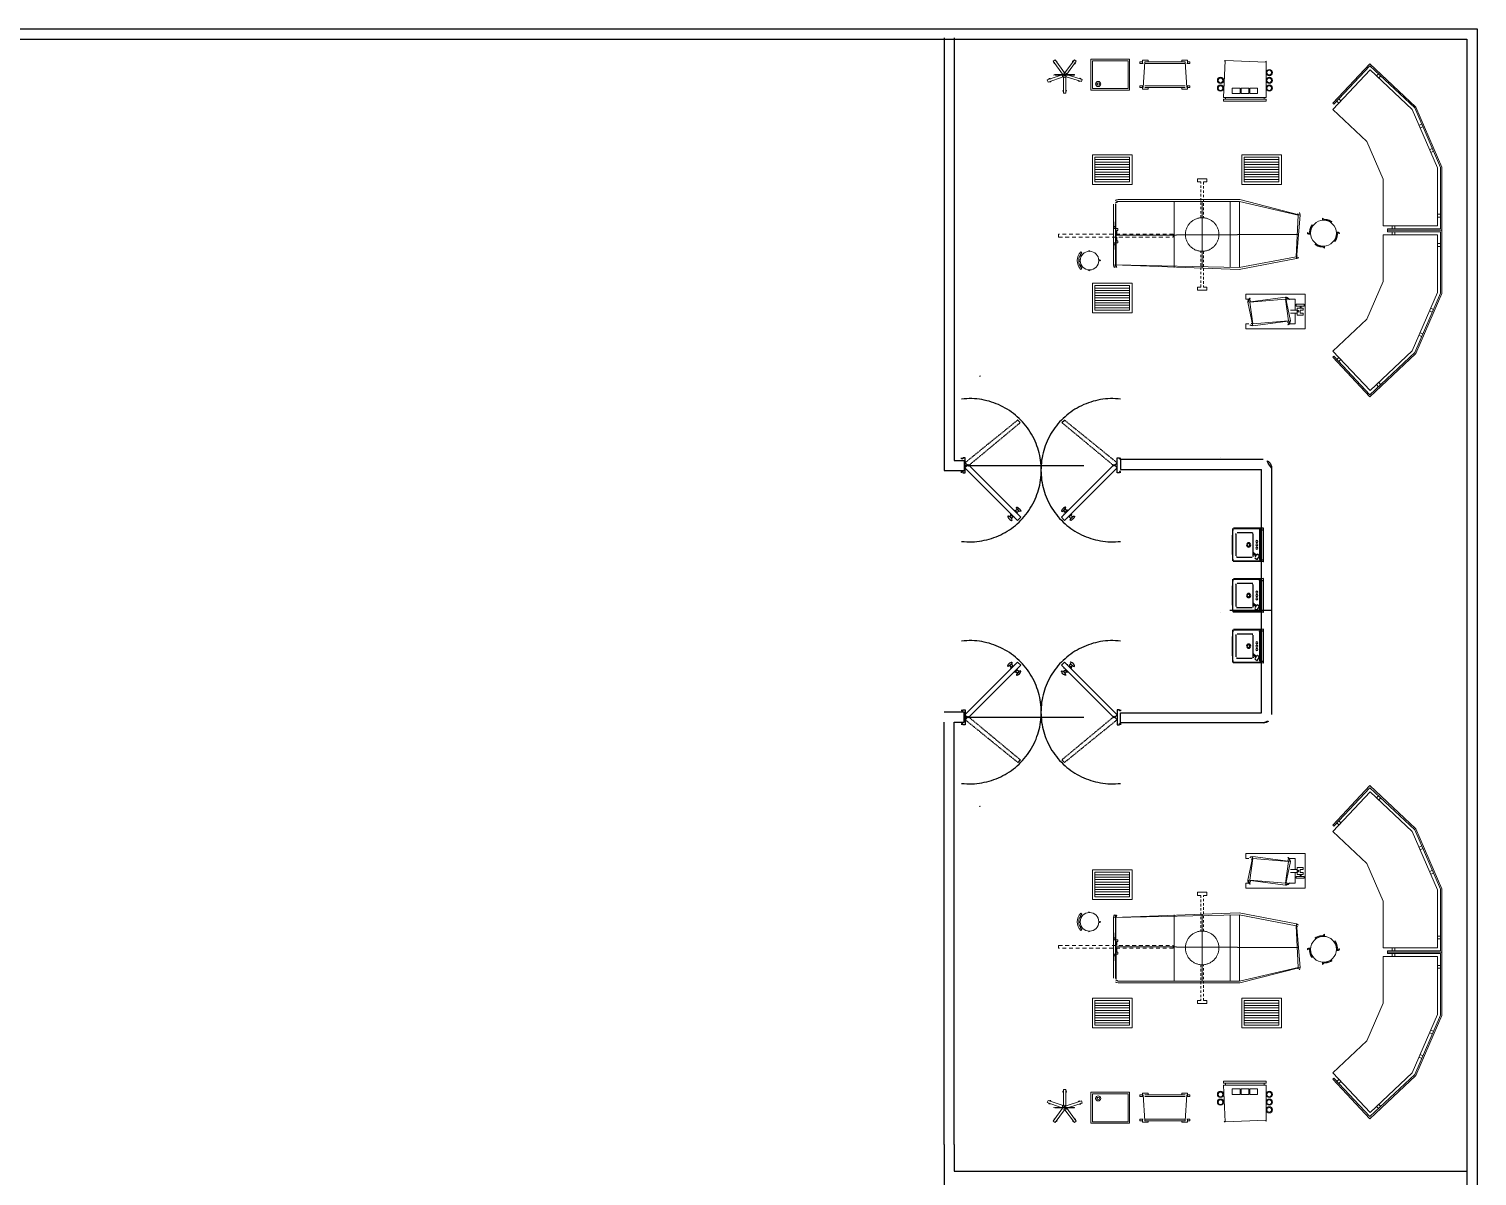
# Model space of a CAD drawing. Header units: inches. Extents: x -20102930481 to -19884906075, y 8171002997 to 8304837243.
# Drawn here: x -19884906939 to -19884906075, y 8171003685 to 8171004369 of the extents above; entities that cross this region are included whole.
import ezdxf

# ---------------------------------------------------------------- set-up
doc = ezdxf.new("R2010")
doc.units = ezdxf.units.IN
doc.header["$MEASUREMENT"] = 0
doc.linetypes.add('HIDDEN', pattern=[0.375, 0.25, -0.125])
doc.linetypes.add('HIDDEN5', pattern=[0.07, 0.04, -0.03])
for name, color, linetype in [('Layer1', 240, 'Continuous'), ('Piezas Sanitarias', 7, 'Continuous'), ('VISTAS', 6, 'Continuous'), ('wall', 140, 'Continuous')]:
    doc.layers.add(name, color=color, linetype=linetype)
doc.layers.add('MOB', color=7, linetype='Continuous', lineweight=9)

# ---------------------------------------------------------------- blocks, each defined once
blk = doc.blocks.new('OT 1')
for p, q in [((0.1458443837771171, -0.01198518696450179), (0.1458443837771171, -0.03595556089350538)), ((0.1698147577061135, -0.03595556089350538), (0.1698147577061135, -0.01198518696450179)), ((0.3637206964641422, -0.03595556089350538), (0.3637206964641422, -0.01198518696450179)), ((0.3876910703931458, -0.01198518696450179), (0.3876910703931458, -0.03595556089350538)), ((-0.3702207455020314, -0.173071264802898), (-0.3607102430347879, -0.1950742002688024)), ((-0.3482178100361253, -0.1635607623356528), (-0.3387073075688818, -0.1855636978015553)), ((0.881753264206381, -0.1635607623356492), (0.8722427617391304, -0.1855636978015536)), ((0.9037561996722872, -0.1730712648028963), (0.8942456972050365, -0.1950742002687988)), ((-0.3108196991233356, -0.5521587743933818), (-0.2888167636574366, -0.5426482719261365)), ((-0.3013091966560921, -0.5741617098592862), (-0.279306261190186, -0.5646512073920391)), ((0.8348446508263407, -0.5741617098592826), (0.8128417153604417, -0.5646512073920373)), ((0.8443551532935913, -0.55215877439338), (0.8223522178276852, -0.5426482719261347))]:
    blk.add_line(p, q)
for points in [[(0.002479376657817056, -0.01198518696450179), (-0.4582324873656418, -0.2111132746718791), (-0.2870434429552233, -0.6071661130581401), (-0.2980449106881764, -0.6119213642917636), (-0.4739892063322131, -0.2048670581725496), (0, 0), (0.5335354541702486, 0), (1.007524660502469, -0.2048670581725496), (0.831580364858425, -0.61192136429176), (0.8205788971254719, -0.6071661130581383), (0.9917679415358975, -0.2111132746718773), (0.5310560775124387, -0.01198518696450179)], [(0.5260973241968045, -0.03595556089350538), (0.9602545036027479, -0.2236057076705364), (0.7843102079587041, -0.6306600137897487), (0.434360387857609, -0.4794074785800468), (0.09917506631264672, -0.4794074785800468), (-0.2507747537884484, -0.6306600137897505), (-0.4267190494324922, -0.2236057076705364), (0.007438129973451169, -0.03595556089350538)]]:
    blk.add_lwpolyline(points, close=True)
blk = doc.blocks.new('16160976')
for p, q in [((-0.3999999999999999, -0.3549999999999986), (-0.3999999999999999, 0.3549999999999986)), ((-0.2999999999999998, -0.3549999999999986), (-0.2999999999999998, 0.3549999999999986)), ((-4.440892098500626e-16, -0.3550000000000004), (4.440892098500626e-16, 0.3550000000000004)), ((0.2999999999999994, -0.3550000000000004), (0.3000000000000003, 0.3550000000000004))]:
    blk.add_line(p, q)
for points in [[(0.9500000000000006, 0.3249999999999993), (0.9500000000000006, -0.3249999999999993, -0.4142135623730955), (0.9000000000000008, -0.375), (-0.3952359541025294, -0.3749999999999982, -0.04753282159246696), (-0.4046783237850353, -0.3741003223490296), (-1.009442369682506, -0.2577995442918262, -0.3596006571674475), (-1.05, -0.2086992219427941), (-1.05, 0.2086992219427941, -0.3596006571674469), (-1.009442369682506, 0.2577995442918262), (-0.4046783237850367, 0.3741003223490313, -0.0475328215924683), (-0.3952359541025303, 0.375), (0.9000000000000008, 0.375, -0.4142135623730951)], [(0.930000000000001, 0.3249999999999993), (0.930000000000001, -0.3249999999999993, -0.4142135623731121), (0.9000000000000008, -0.3550000000000004), (-0.3952359541025237, -0.3549999999999986, -0.04753282159246557), (-0.400901375912027, -0.354460193409416), (-1.005665421809503, -0.2381594153522126, -0.3596006571674455), (-1.03, -0.2086992219427941), (-1.03, 0.2086992219427941, -0.3596006571674559), (-1.005665421809504, 0.2381594153522144), (-0.4009013759120288, 0.3544601934094196, -0.04753282159246643), (-0.395235954102525, 0.3549999999999986), (0.9000000000000008, 0.3550000000000004, -0.4142135623730947)]]:
    blk.add_lwpolyline(points, format="xyb", close=True)
blk = doc.blocks.new('37830054')
at = {"linetype": 'HIDDEN5'}
for points in [[(-0.00999999999999801, 0.05000000000000071), (-0.00999999999999801, 0.1799999999999997), (-0.01999999999999602, 0.1799999999999997), (-0.01999999999999602, 0.129999999999999), (-0.03000000000000114, 0.129999999999999), (-0.03000000000000114, 0.1099999999999994), (-0.00999999999999801, 0.1099999999999994), (0, 0.1099999999999994), (0.00999999999999801, 0.1099999999999994), (0.00999999999999801, 0.08999999999999986), (0, 0.08999999999999986), (0, 0.05000000000000071)], [(-0.00999999999999801, 0.01999999999999957), (-0.00999999999999801, -0.1099999999999994), (-0.01999999999999602, -0.1099999999999994), (-0.01999999999999602, -0.05999999999999872), (-0.03000000000000114, -0.05999999999999872), (-0.03000000000000114, -0.03999999999999915), (-0.00999999999999801, -0.03999999999999915), (0, -0.03999999999999915), (0.00999999999999801, -0.03999999999999915), (0.00999999999999801, -0.01999999999999957), (0, -0.01999999999999957), (0, 0.01999999999999957)]]:
    blk.add_lwpolyline(points, dxfattribs=at)
blk.add_lwpolyline([(-0.6099999999999994, 0.01999999999999957), (-0.6099999999999994, 0.05000000000000071), (0.5900000000000034, 0.05000000000000071), (0.5900000000000034, 0.01999999999999957)], close=True, dxfattribs=at)
blk = doc.blocks.new('15621010')
at = {"linetype": 'HIDDEN5'}
for points in [[(0.01999999999996493, 0.2742717630380502), (0.01999999999999513, 0.8599999999999985), (0.07500000000000195, 0.8599999999999985), (0.07500000000001616, 0.9099999999999957), (-8.881784197001252e-16, 0.9099999999999957), (-0.07500000000001794, 0.9099999999999957), (-0.07500000000000373, 0.8599999999999985), (-0.01999999999999691, 0.8599999999999985), (-0.01999999999996627, 0.2742717630380493)], [(-0.01999999999996582, -0.2742717630380493), (-0.01999999999999691, -0.8600000000000003), (-0.07500000000000373, -0.8600000000000003), (-0.07500000000001794, -0.9099999999999975), (0.07500000000001616, -0.9099999999999975), (0.07500000000000195, -0.8600000000000003), (0.01999999999999513, -0.8600000000000003), (0.01999999999996405, -0.2742717630380502)]]:
    blk.add_lwpolyline(points, dxfattribs=at)
blk.add_circle((0, 0), 0.275, dxfattribs=at)
blk = doc.blocks.new('36211405')
for p, q in [((0.006775180330858888, 0.1960147047238294), (0.1167751803308725, 0.1960147047238294)), ((0.02677518033086912, 0.2560147047238246), (0.04677518033085093, 0.2560147047238246)), ((0.02677518033086912, 0.2460147047238266), (0.04677518033085093, 0.2460147047238266)), ((0.1167751803308725, 0.1960147047238294), (0.1167751803308725, 0.1360147047257811))]:
    blk.add_line(p, q)
for points in [[(-0.1332248196691275, -0.2739852952783153), (-0.1332248196691275, -0.3039852952761706), (-0.1832248196691388, -0.3039852952761706), (-0.1832248196691388, 0.2960147047238237), (0.1667751803308555, 0.2960147047238237), (0.1667751803308555, -0.3039852952761706), (0.1167751803308725, -0.3039852952761706), (0.1167751803308725, -0.2739852952773134)], [(-0.1332248196691275, 0.1360147047211058), (-0.1332248196691275, 0.1960147047238294), (-0.02322481966914225, 0.1960147047238294)], [(-0.02322481966914225, 0.1460147047238252), (-0.02322481966914225, 0.2160147047238254)]]:
    blk.add_lwpolyline(points)
blk.add_lwpolyline([(0.006775180330858888, 0.1460147047238252), (0.006775180330873098, 0.2160147047238254, 1), (-0.02322481966914225, 0.2160147047238254), (-0.04322481966913827, 0.2160147047238254), (-0.04322481966913827, 0.2760147047238277), (-0.02322481966914225, 0.2760147047238277), (-0.02322481966914225, 0.2460147047238266), (0.006775180330858888, 0.2460147047238266), (0.006775180330858888, 0.2760147047238277), (0.02677518033086912, 0.2760147047238277), (0.02677518033086912, 0.2160147047238254), (0.006775180330858888, 0.2160147047238254)], format="xyb")
blk.add_lwpolyline([(0.04677518033085093, 0.2860147047238257), (0.05677518033087026, 0.2860147047238257), (0.06677518033086116, 0.2860147047238257), (0.06677518033086116, 0.2060147047238203), (0.04677518033085093, 0.2060147047238203)], close=True)
for points in [[(-0.1032248196691405, 0.1460147047238181, 0.4142135623730951), (-0.1532248196691377, 0.0960147047238209), (-0.1532248196691413, -0.2339852952761774, 0.4142135623730938), (-0.1032248196691405, -0.2839852952761746), (0.0867751803308714, -0.2839852952761746, 0.4142135623730951), (0.1367751803308721, -0.2339852952761774), (0.1367751803308543, 0.0960147047238209, 0.414213562373096), (0.0867751803308714, 0.1460147047238181)], [(0.0867751803308714, -0.2639852952761785, 0.4142135623730938), (0.1167751803308725, -0.2339852952761774), (0.1167751803308761, 0.0960147047238209, 0.4142135623730938), (0.08677518033087495, 0.126014704723822), (-0.103224819669137, 0.126014704723822, 0.4142135623730938), (-0.1332248196691417, 0.0960147047238209), (-0.1332248196691275, -0.2339852952761774, 0.4142135623730938), (-0.1032248196691405, -0.2639852952761785)]]:
    blk.add_lwpolyline(points, format="xyb", close=True)
blk = doc.blocks.new('31230244')
for p, q in [((0.02499999999999147, -0.05000000000000426), (0.375, -0.05000000000000426)), ((0.02499999999999147, -0.07500000000000284), (0.375, -0.07500000000000284)), ((0.02499999999999147, -0.1000000000000014), (0.375, -0.1000000000000014)), ((0.02499999999999147, -0.1250000000000071), (0.375, -0.1250000000000071)), ((0.02499999999999147, -0.1500000000000057), (0.375, -0.1500000000000057)), ((0.02499999999999147, -0.1500000000000057), (0.375, -0.1500000000000057)), ((0.02499999999999147, -0.1750000000000043), (0.375, -0.1750000000000043)), ((0.02499999999999147, -0.2000000000000028), (0.375, -0.2000000000000028)), ((0.02499999999999147, -0.2250000000000085), (0.375, -0.2250000000000085)), ((0.02499999999999147, -0.2500000000000071), (0.375, -0.2500000000000071))]:
    blk.add_line(p, q)
for points in [[(0, -0.3000000000000043), (0, 0), (0.3999999999999915, 0), (0.3999999999999915, -0.3000000000000043)], [(0.02499999999999147, -0.2750000000000057), (0.02499999999999147, -0.02500000000000568), (0.375, -0.02500000000000568), (0.375, -0.2750000000000057)]]:
    blk.add_lwpolyline(points, close=True)
blk = doc.blocks.new('10530109')
for p, q in [((-0.2419446987723433, 0.2431252170700109), (-0.2169446987723394, 0.2431252170700127)), ((-0.2419446987723415, -0.2568747829299891), (-0.2169446987723411, -0.2568747829299891))]:
    blk.add_line(p, q)
for points in [[(-0.2669446987723418, 0.2681252170700095), (-0.2669446987723418, -0.2818747829299895), (-0.2419446987723415, -0.2818747829299895), (-0.2419446987723433, 0.2681252170700095)], [(-0.1669446987723404, 0.1556252170700105), (-0.09694469877234013, 0.1556252170700105), (-0.09694469877234013, 0.05562521707001089), (-0.1669446987723404, 0.05562521707001089)], [(-0.1669446987723404, 0.0431252170700116), (-0.09694469877234013, 0.0431252170700116), (-0.09694469877234191, -0.05687478292998982), (-0.1669446987723404, -0.05687478292998982)], [(-0.1669446987723404, -0.06937478292998911), (-0.09694469877234191, -0.06937478292999089), (-0.09694469877234013, -0.1693747829299888), (-0.1669446987723422, -0.1693747829299888)]]:
    blk.add_lwpolyline(points, close=True)
blk.add_lwpolyline([(0.2580553012276585, 0.2481252170700117, 0.4142135623730951), (0.2380553012276589, 0.2681252170700112), (-0.2169446987723411, 0.2681252170700095), (-0.2169446987723411, -0.2818747829299895), (0.2380553012276589, -0.281874782929993, 0.4142135623730951), (0.2580553012276585, -0.2618747829299934)], format="xyb", close=True)
for centre, radius in [((-0.09694469877234013, 0.3081252170700122), 0.04), ((-0.09694469877234013, 0.3081252170700122), 0.03), ((0.003055301227659513, 0.3081252170700122), 0.04), ((0.003055301227659513, 0.3081252170700122), 0.03), ((-0.09694469877234013, -0.3218747829299904), 0.04), ((-0.09694469877234013, -0.3218747829299904), 0.03), ((0.003055301227659513, -0.3218747829299904), 0.04), ((0.003055301227659513, -0.3218747829299904), 0.03), ((0.1030553012276592, -0.3218747829299904), 0.04), ((0.1030553012276592, -0.3218747829299904), 0.03)]:
    blk.add_circle(centre, radius)
blk = doc.blocks.new('39070055')
blk.add_line((0.1528802823397406, 0), (-0.1529650455031835, 1.77635683940025e-15))
for points in [[(-0.03293975564074714, 0.01462823740545005), (-0.1789663867067972, 0.2152155752138238), (-0.1498280836807169, 0.2364281216904374), (-0.003801452614659695, 0.03584078388206358)], [(0.00384663218461867, 0.03583596311107762), (0.1501260171193586, 0.2362390534382151), (0.1792375554503245, 0.214989790691785), (0.03295817051558458, 0.01458670036464227)], [(-0.02352704327991262, -0.02730368227487823), (-0.2577670713632898, -0.1091001755557581), (-0.2696492321902397, -0.07507331726198174), (-0.05466231480034622, 0)], [(0.05929971153697267, 0), (0.2715900593587612, -0.06771669692927951), (0.2606371154270484, -0.1020539340122326), (0.0242604476437478, -0.02665414623256801)], [(0.01803807605414676, -0.03120321527546643), (0.01817454713697231, -0.2793141550689313), (-0.01786726799841176, -0.2793339795294827), (-0.01800373908123731, -0.03122303973601781)]]:
    blk.add_lwpolyline(points)
blk.add_lwpolyline([(-0.1711986477906748, 1.77635683940025e-15, -2.414213562372928), (-0.1531777374969181, 0), (-0.1531777374969181, 0.009010455146878371), (0.1531777374969181, 0.009010455146878371), (0.1531777374969181, 0, -2.414213562372928), (0.1711986477906748, 0)], format="xyb")
for centre, radius, start, end in [((-0.1431846887171417, 0.1966835454260476), 0.02703136544063257, 167.8647555414978, 264.2441257499638), ((-0.1431846887171417, 0.1966835454260476), 0.02703136544063257, 347.8647555415171, 84.24412574994503), ((0, -1.77635683940025e-15), 0.03604182058750982, 14.4775121859323, 165.5224878140677), ((0, 0), 0.01802091029375531, 180, 0), ((0, 0), 0.01802091029375531, 29.99999999999809, 150.0000000000019), ((0.143432523538408, 0.1965028837340324), 0.02703136544063257, 95.68364445602315, 192.0630146644842), ((0.143432523538408, 0.1965028837340324), 0.02703136544063257, 275.6836444560385, 12.06301466446689), ((-0.2296812934829831, -0.08020458558191912), 0.02703136544063257, 61.05948937608539, 157.4388595845242), ((-0.2296812934829831, -0.08020458558191912), 0.02703136544063257, 241.0594893760778, 337.4388595845318), ((0, -1.77635683940025e-15), 0.03604182058750982, 179.9999999999975, 2.544443745170811e-12), ((0.0001338151087253436, -0.2432822521638318), 0.02703136544063257, 131.8418298958285, 228.2212001042953), ((0.0001338151087253436, -0.2432822521638318), 0.02703136544063257, 311.8418298958489, 48.22120010427493), ((0.2317763503099499, -0.07393237153904408), 0.02703136544063257, 204.1185932789577, 300.4979634873923), ((0.2317763503099499, -0.07393237153904408), 0.02703136544063257, 24.11859327894698, 120.4979634874022)]:
    blk.add_arc(centre, radius, start, end)
blk = doc.blocks.new('36210100')
for p, q in [((0.07500000000000284, -7.105427357601002e-15), (0.7000000000000028, 0)), ((0.7000000000000028, -0.02499999999999147), (0.07500000000000284, -0.02499999999999147)), ((0.7000000000000028, -0.3750000000000071), (0.07500000000000284, -0.3750000000000071)), ((0.7000000000000028, -0.3999999999999986), (0.07500000000000284, -0.3999999999999986))]:
    blk.add_line(p, q)
for points in [[(0.05000000000000426, -0.02500000000000568), (0, -0.02500000000000568), (0, 0), (0.03750000000000142, 0)], [(0.03750000000000142, -0.02500000000000568), (0.03750000000000142, 0.02499999999999858), (0.125, 0.02499999999999858), (0.125, 0)], [(0.7375000000000043, -0.02500000000000568), (0.7375000000000043, 0.02499999999999858), (0.6500000000000057, 0.02499999999999858), (0.6500000000000057, 0)], [(0.7250000000000014, -0.02500000000000568), (0.7750000000000057, -0.02500000000000568), (0.7750000000000057, 0), (0.7375000000000043, 0)], [(0.05000000000000426, -0.3750000000000071), (0, -0.3750000000000071), (0, -0.3874999999999957), (0, -0.3999999999999986), (0.03750000000000142, -0.3999999999999986)], [(0.03750000000000142, -0.3750000000000071), (0.03750000000000142, -0.4250000000000043), (0.125, -0.425000000000006), (0.125, -0.3999999999999986)], [(0.7375000000000043, -0.3750000000000071), (0.7375000000000043, -0.4250000000000043), (0.6500000000000057, -0.425000000000006), (0.6500000000000057, -0.3999999999999986)], [(0.7250000000000014, -0.3750000000000071), (0.7750000000000057, -0.3750000000000071), (0.7750000000000057, -0.3874999999999957), (0.7750000000000057, -0.3999999999999986), (0.7375000000000043, -0.3999999999999986)]]:
    blk.add_lwpolyline(points)
for points in [[(0.04999999999999716, -0.3999999999999986, 1), (0.07500000000000284, -0.3999999999999986), (0.07500000000000284, 0, 1), (0.04999999999999716, 0)], [(0.7000000000000028, 0, -1), (0.7250000000000014, 0), (0.7250000000000014, -0.3999999999999986, -1), (0.6999999999999957, -0.3999999999999986)]]:
    blk.add_lwpolyline(points, format="xyb", close=True)
blk = doc.blocks.new('10810022')
for points in [[(0.02647959049320914, 0.1958428717744498), (0.02647959049320914, -0.2041571282255417), (0.5264795904932091, -0.2041571282255346), (0.5264795904932091, 0.1958428717744569)], [(0.04647959049320516, 0.1758428717744538), (0.04647959049320516, -0.1841571282255385), (0.5064795904932131, -0.1841571282255385), (0.5064795904931989, 0.1758428717744538)]]:
    blk.add_lwpolyline(points, close=True)
for radius in [0.03281028417231369, 0.01545050340587295]:
    blk.add_circle((0.1202947351149666, -0.1243246058127623), radius)
blk = doc.blocks.new('31080102')
for points in [[(0.01250000000000284, 0.1494782592887702), (0.01250000000000284, 0.1749999999999972, 1), (-0.01250000000000284, 0.1749999999999972), (-0.01250000000000284, 0.1494782592887702)], [(-0.1494782592887702, 0.01250000000000284), (-0.1749999999999972, 0.01250000000000284, 1), (-0.1749999999999972, -0.01250000000000284), (-0.1494782592887702, -0.01250000000000284)], [(0.1494782592887702, -0.01250000000000284), (0.1749999999999972, -0.01250000000000284, 1), (0.1749999999999972, 0.01250000000000284), (0.1494782592887702, 0.01250000000000284)], [(-0.01250000000000284, -0.1494782592887702), (-0.01250000000000284, -0.1749999999999972, 1), (0.01250000000000284, -0.1749999999999972), (0.01250000000000284, -0.1494782592887702)]]:
    blk.add_lwpolyline(points, format="xyb")
blk.add_circle((0, 0), 0.1499999999999999)
for start, end in [(94.41172578576992, 175.5882742142301), (4.411725785769934, 85.58827421422974), (184.4117257857702, 265.5882742142299), (274.4117257857703, 355.5882742142297)]:
    blk.add_arc((0, 0), 0.1624999999999996, start, end)
blk = doc.blocks.new('31080052')
for p, q in [((-0.08749999999999147, 0.1515544456622777), (-0.08749999999999147, 0.1218349293101113)), ((-0.07500000000000284, 0.1581138830084186), (-0.07500000000000284, 0.1299038105676686)), ((-0.01250000000000284, 0.1745530005471139), (-0.01250000000000284, 0.1494782592887702)), ((0.01250000000000284, 0.1494782592887702), (0.01250000000000284, 0.1745530005471139)), ((0.07500000000000284, 0.1581138830084186), (0.07500000000000284, 0.1299038105676686)), ((0.08750000000000568, 0.1515544456622777), (0.08750000000000568, 0.1218349293101113))]:
    blk.add_line(p, q)
for points in [[(-0.1494782592887702, 0.01250000000000284), (-0.1624999999999943, 0.01250000000000284, 1), (-0.1624999999999943, -0.01250000000000284), (-0.1494782592887702, -0.01249999999999574)], [(0.1494782592887702, 0.01250000000000284), (0.1625000000000085, 0.01249999999999574, -1), (0.1625000000000085, -0.01249999999999574), (0.1494782592887702, -0.01249999999999574)], [(-0.01250000000000284, -0.1494782592887631), (-0.01250000000000284, -0.1625000000000014, 1), (0.01250000000000284, -0.1625000000000014), (0.01250000000000284, -0.1494782592887631)]]:
    blk.add_lwpolyline(points, format="xyb")
blk.add_lwpolyline([(0.1237436867076553, 0.1237436867076482), (0.1414213562373092, 0.1414213562373092, 0.4142135623730899), (-0.1414213562373092, 0.1414213562373092), (-0.1237436867076411, 0.1237436867076482, -0.4142135623730909)], format="xyb", close=True)
blk.add_circle((0, 0), 0.1500000000000004)
blk = doc.blocks.new('Clinico')
at = {"layer": 'Piezas Sanitarias'}
for p, q in [((0, -0.2504777427556917), (0, 0.2504777427556633)), ((0.0004455215484995279, 0.2245028789457706), (0.03808139988080939, 0.2245028789457706)), ((0.005039608379860283, 0.2554631342612197), (0.45302540217142, 0.250617428492319)), ((0.05651825081082507, 0.2291623452550198), (0.04087843344279918, 0.246394756234082)), ((0.4529284387421058, 0.246394756234082), (0.04087843344279918, 0.246394756234082)), ((0.04244829421261898, 0.2231931147591695), (0.05759500572773391, 0.225902269503365)), ((0.04306708302306106, 0.2195171958035473), (0.04306708302306106, -0.2205111377272146)), ((0.05910585876958407, 0.2224609828139421), (0.05910585876958407, -0.2221216738231533)), ((0.1534079198718246, -0.1160234127802369), (0.1534079198718246, 0.1668223652954453)), ((0.1683649692985512, 0.1817794147221719), (0.3972881976148415, 0.1817794147221719)), ((0.4172309301838197, 0.1618366821531936), (0.4172309301838197, -0.1640156544713705)), ((0.09162949805232756, -0.2138817760671259), (0.06358230823718714, -0.1738606965851091)), ((0.06540713595776992, -0.1604425455573733), (0.08502871223237207, -0.1442748114799031)), ((0.09957785521015694, -0.146308757162501), (0.1046470224615064, -0.1536581139778548)), ((0.1253489933760648, -0.1994053032074987), (0.1062807916118516, -0.2157331595583685)), ((0.1104980867471568, -0.1544455422174167), (0.1516319574048453, -0.1198384789109639)), ((0.1174246935298129, -0.1721833784431226), (0.12707167051488, -0.1861697143711467)), ((0.118142651971624, -0.1668646436201868), (0.1452155751000532, -0.1441244805465374)), ((0.1534079198718246, -0.1479421182439467), (0.1534079198718246, -0.1160234127802369)), ((0.1534079198718246, -0.1690013376136221), (0.1534079198718246, -0.1479421182439467)), ((0.3972881976148415, -0.1839583870403487), (0.1683649692985512, -0.1839583870403487)), ((0.03808139988080939, -0.2254968208694663), (0.0009652966884345915, -0.2254968208694663)), ((0.005039668451871648, -0.2554631336111015), (0.4530400583717551, -0.2506118710996645)), ((0.05651825081082507, -0.228823036264231), (0.04102694062564183, -0.2458918176594125)), ((0.04102694062564183, -0.2458918176594125), (0.4529659665492716, -0.2458918176594125)), ((0.04244829421261898, -0.2241203941371168), (0.05759500572773391, -0.2256296230582961))]:
    blk.add_line(p, q, dxfattribs=at)
for centre, radius in [((0.1003908555986186, 0.05085396805088749), 0.01595418605517702), ((0.1003908555986186, -0.0002163058683777308), 0.01595418605517702), ((0.223800324537109, -0.0002163058683777308), 0.03240694042457832), ((0.223800324537109, -0.0002163058683777308), 0.0219370058258684), ((0.1003908555986186, -0.05085396805088749), 0.01595418605517702)]:
    blk.add_circle(centre, radius, dxfattribs=at)
for centre, radius, start, end in [((0.004985683142251673, 0.2504777427556633), 0.004985683142242819, 89.38027574527143, 180), ((0.03808139988080939, 0.2195171958035758), 0.004985683142242819, 0, 90), ((0.04913449248510915, 0.2224609828139705), 0.009971366284485637, 0, 42.22630305381013), ((0.4529284387421058, 0.2404119364634312), 0.005982819770691382, 2.654481881585065, 90), ((0.4529175516962027, 0.2406466454812062), 0.009971366284485637, 2.657073594306321, 89.38027574527143), ((-4.735860458571011, -0.00015393584760659), 5.200345356194273, 357.3544712362636, 2.654481881560665), ((-4.735860458571011, -0.00015393584760659), 5.204333902708067, 357.3463873485775, 2.657073594290054), ((0.1683649692985512, 0.1668223652954453), 0.01495704942672845, 90, 180), ((0.3972881976148415, 0.1618366821531936), 0.01994273256897127, 0, 90), ((0.07174805957194508, -0.1681380529024636), 0.009971366284485637, 129.4877490358969, 215.0231721382903), ((0.09136963584654723, -0.1519703188250219), 0.009971366284485637, 34.59569785162474, 129.4877490358969), ((0.0997952493870855, -0.2081591323844805), 0.009971366284485637, 215.0231721382903, 310.5730196149666), ((0.1079303102069673, -0.1513934893128521), 0.003988546513794255, 214.5956978516234, 310.0748299884963), ((0.1207079812752454, -0.1699187537781199), 0.003988546513794255, 130.0289038252558, 214.5956978516234), ((0.1188634511512703, -0.1918312760336107), 0.009971366284485637, 310.5730196149666, 34.5956978516234), ((0.1484222367295729, -0.1479421182439182), 0.004985683142242819, 0, 130.0289038252571), ((0.1484222367295729, -0.1160234127802369), 0.004985683142242819, 310.0748299884963, 0), ((0.1683649692985512, -0.1690013376136221), 0.01495704942672845, 180, 270), ((0.3972881976148415, -0.1640156544713705), 0.01994273256897127, 270, 0), ((0.004985683142251673, -0.2504777427556633), 0.004985683142242819, 180, 270.6204146464013), ((0.03808139988080939, -0.2205111377272146), 0.004985683142242819, 270, 0), ((0.04913449248510915, -0.2221216738231533), 0.009971366284485637, 317.7736969461899, 0), ((0.4529659665492716, -0.2399089978887332), 0.005982819770691382, 270, 357.3544712362603), ((0.4529320877525151, -0.2406410893888165), 0.009971366284485637, 270.6204146463997, 357.3463873485726)]:
    blk.add_arc(centre, radius, start, end, dxfattribs=at)

msp = doc.modelspace()

# ---------------------------------------------------------------- linework, layer by layer
for points in [[(-19884909529.44707, 8171004369.445784), (-19884906075.07749, 8171004369.445784), (-19884906075.07749, 8171002997.497581), (-19884909529.44707, 8171002997.497581)], [(-19884909523.44707, 8171004363.445784), (-19884906081.07749, 8171004363.445784), (-19884906081.07749, 8171003003.497581), (-19884909523.44707, 8171003003.497581)]]:
    msp.add_lwpolyline(points, close=True)
at = {"layer": 'Layer1'}
for p, q in [((-19884906290.40499, 8171004246.217492), (-19884906290.40499, 8171004265.217492)), ((-19884906181.66198, 8171004246.87448), (-19884906290.40499, 8171004246.217492)), ((-19884906290.40499, 8171004246.217492), (-19884906290.40499, 8171004227.217492)), ((-19884906380.88044, 8171004109.163121), (-19884906309.56116, 8171004109.163121)), ((-19884906380.88044, 8171003959.163121), (-19884906309.56116, 8171003959.163121)), ((-19884906290.40499, 8171003822.10875), (-19884906290.40499, 8171003841.10875)), ((-19884906181.66198, 8171003821.451762), (-19884906290.40499, 8171003822.10875)), ((-19884906290.40499, 8171003822.10875), (-19884906290.40499, 8171003803.10875))]:
    msp.add_line(p, q, dxfattribs=at)
at = {"layer": 'VISTAS', "linetype": 'Continuous'}
for p, q in [((-19884906382.45309, 8171004113.054633), (-19884906382.45309, 8171004113.739737)), ((-19884906381.76806, 8171004113.054633), (-19884906382.45309, 8171004113.054633)), ((-19884906380.39785, 8171004113.739737), (-19884906381.76806, 8171004113.739737)), ((-19884906381.76806, 8171004113.739737), (-19884906381.76806, 8171004113.054633)), ((-19884906380.39785, 8171004104.833543), (-19884906380.39785, 8171004113.739737)), ((-19884906289.698, 8171004104.833543), (-19884906289.698, 8171004113.739737)), ((-19884906289.698, 8171004113.739737), (-19884906288.32779, 8171004113.739737)), ((-19884906288.32779, 8171004113.739737), (-19884906288.32779, 8171004113.054633)), ((-19884906288.32779, 8171004113.054633), (-19884906287.64277, 8171004113.054633)), ((-19884906287.64277, 8171004113.054633), (-19884906287.64277, 8171004113.739737)), ((-19884906382.45309, 8171004104.833543), (-19884906382.45309, 8171004105.518647)), ((-19884906382.45309, 8171004105.518647), (-19884906381.76806, 8171004105.518647)), ((-19884906381.76806, 8171004105.518647), (-19884906381.76806, 8171004104.833543)), ((-19884906381.76806, 8171004104.833543), (-19884906380.39785, 8171004104.833543)), ((-19884906288.32779, 8171004104.833543), (-19884906289.698, 8171004104.833543)), ((-19884906287.64277, 8171004105.518647), (-19884906288.32779, 8171004105.518647)), ((-19884906288.32779, 8171004105.518647), (-19884906288.32779, 8171004104.833543)), ((-19884906287.64277, 8171004104.833543), (-19884906287.64277, 8171004105.518647)), ((-19884906353.76281, 8171004078.578417), (-19884906352.85291, 8171004079.488162)), ((-19884906353.76281, 8171004078.578417), (-19884906352.85291, 8171004079.488162)), ((-19884906352.75512, 8171004077.570801), (-19884906353.76281, 8171004078.578417)), ((-19884906352.75512, 8171004077.570801), (-19884906353.76281, 8171004078.578417)), ((-19884906351.84522, 8171004078.480545), (-19884906352.85291, 8171004079.488162)), ((-19884906351.84522, 8171004078.480545), (-19884906352.85291, 8171004079.488162)), ((-19884906352.75512, 8171004077.570801), (-19884906351.84522, 8171004078.480545)), ((-19884906352.75512, 8171004077.570801), (-19884906351.84522, 8171004078.480545)), ((-19884906349.33409, 8171004083.074229), (-19884906350.24368, 8171004082.164485)), ((-19884906349.33409, 8171004083.074229), (-19884906350.24368, 8171004082.164485)), ((-19884906349.23629, 8171004081.156867), (-19884906350.24368, 8171004082.164485)), ((-19884906349.23629, 8171004081.156867), (-19884906350.24368, 8171004082.164485)), ((-19884906348.32639, 8171004082.066612), (-19884906349.33409, 8171004083.074229)), ((-19884906348.32639, 8171004082.066612), (-19884906349.33409, 8171004083.074229)), ((-19884906348.32639, 8171004082.066612), (-19884906349.23629, 8171004081.156867)), ((-19884906348.32639, 8171004082.066612), (-19884906349.23629, 8171004081.156867)), ((-19884906321.76946, 8171004082.066612), (-19884906320.76177, 8171004083.074229)), ((-19884906321.76946, 8171004082.066612), (-19884906320.76177, 8171004083.074229)), ((-19884906321.76946, 8171004082.066612), (-19884906320.85956, 8171004081.156867)), ((-19884906321.76946, 8171004082.066612), (-19884906320.85956, 8171004081.156867)), ((-19884906320.85956, 8171004081.156867), (-19884906319.85218, 8171004082.164485)), ((-19884906320.85956, 8171004081.156867), (-19884906319.85218, 8171004082.164485)), ((-19884906320.76177, 8171004083.074229), (-19884906319.85218, 8171004082.164485)), ((-19884906320.76177, 8171004083.074229), (-19884906319.85218, 8171004082.164485)), ((-19884906318.25064, 8171004078.480545), (-19884906317.24294, 8171004079.488162)), ((-19884906318.25064, 8171004078.480545), (-19884906317.24294, 8171004079.488162)), ((-19884906317.34074, 8171004077.570801), (-19884906318.25064, 8171004078.480545)), ((-19884906317.34074, 8171004077.570801), (-19884906318.25064, 8171004078.480545)), ((-19884906317.34074, 8171004077.570801), (-19884906316.33304, 8171004078.578417)), ((-19884906317.34074, 8171004077.570801), (-19884906316.33304, 8171004078.578417)), ((-19884906316.33304, 8171004078.578417), (-19884906317.24294, 8171004079.488162)), ((-19884906316.33304, 8171004078.578417), (-19884906317.24294, 8171004079.488162)), ((-19884906352.75512, 8171003990.755442), (-19884906353.76281, 8171003989.747826)), ((-19884906352.75512, 8171003990.755442), (-19884906353.76281, 8171003989.747826)), ((-19884906353.76281, 8171003989.747826), (-19884906352.85291, 8171003988.83808)), ((-19884906353.76281, 8171003989.747826), (-19884906352.85291, 8171003988.83808)), ((-19884906351.84522, 8171003989.845697), (-19884906352.85291, 8171003988.83808)), ((-19884906351.84522, 8171003989.845697), (-19884906352.85291, 8171003988.83808)), ((-19884906352.75512, 8171003990.755442), (-19884906351.84522, 8171003989.845697)), ((-19884906352.75512, 8171003990.755442), (-19884906351.84522, 8171003989.845697)), ((-19884906349.23629, 8171003987.169375), (-19884906350.24368, 8171003986.161757)), ((-19884906349.23629, 8171003987.169375), (-19884906350.24368, 8171003986.161757)), ((-19884906349.33409, 8171003985.252013), (-19884906350.24368, 8171003986.161757)), ((-19884906349.33409, 8171003985.252013), (-19884906350.24368, 8171003986.161757)), ((-19884906348.32639, 8171003986.25963), (-19884906349.33409, 8171003985.252013)), ((-19884906348.32639, 8171003986.25963), (-19884906349.33409, 8171003985.252013)), ((-19884906348.32639, 8171003986.25963), (-19884906349.23629, 8171003987.169375)), ((-19884906348.32639, 8171003986.25963), (-19884906349.23629, 8171003987.169375)), ((-19884906321.76946, 8171003986.25963), (-19884906320.85956, 8171003987.169375)), ((-19884906321.76946, 8171003986.25963), (-19884906320.85956, 8171003987.169375)), ((-19884906321.76946, 8171003986.25963), (-19884906320.76177, 8171003985.252013)), ((-19884906321.76946, 8171003986.25963), (-19884906320.76177, 8171003985.252013)), ((-19884906320.85956, 8171003987.169375), (-19884906319.85218, 8171003986.161757)), ((-19884906320.85956, 8171003987.169375), (-19884906319.85218, 8171003986.161757)), ((-19884906320.76177, 8171003985.252013), (-19884906319.85218, 8171003986.161757)), ((-19884906320.76177, 8171003985.252013), (-19884906319.85218, 8171003986.161757)), ((-19884906317.34074, 8171003990.755442), (-19884906318.25064, 8171003989.845697)), ((-19884906317.34074, 8171003990.755442), (-19884906318.25064, 8171003989.845697)), ((-19884906318.25064, 8171003989.845697), (-19884906317.24294, 8171003988.83808)), ((-19884906318.25064, 8171003989.845697), (-19884906317.24294, 8171003988.83808)), ((-19884906317.34074, 8171003990.755442), (-19884906316.33304, 8171003989.747826)), ((-19884906317.34074, 8171003990.755442), (-19884906316.33304, 8171003989.747826)), ((-19884906316.33304, 8171003989.747826), (-19884906317.24294, 8171003988.83808)), ((-19884906316.33304, 8171003989.747826), (-19884906317.24294, 8171003988.83808)), ((-19884906382.45309, 8171003963.4927), (-19884906382.45309, 8171003962.807595)), ((-19884906382.45309, 8171003962.807595), (-19884906381.76806, 8171003962.807595)), ((-19884906381.76806, 8171003962.807595), (-19884906381.76806, 8171003963.4927)), ((-19884906381.76806, 8171003963.4927), (-19884906380.39785, 8171003963.4927)), ((-19884906380.39785, 8171003963.4927), (-19884906380.39785, 8171003954.586506)), ((-19884906288.32779, 8171003963.4927), (-19884906289.698, 8171003963.4927)), ((-19884906289.698, 8171003963.4927), (-19884906289.698, 8171003954.586506)), ((-19884906288.32779, 8171003962.807595), (-19884906288.32779, 8171003963.4927)), ((-19884906287.64277, 8171003962.807595), (-19884906288.32779, 8171003962.807595)), ((-19884906287.64277, 8171003963.4927), (-19884906287.64277, 8171003962.807595)), ((-19884906381.76806, 8171003955.271609), (-19884906382.45309, 8171003955.271609)), ((-19884906382.45309, 8171003955.271609), (-19884906382.45309, 8171003954.586506)), ((-19884906381.76806, 8171003954.586506), (-19884906381.76806, 8171003955.271609)), ((-19884906380.39785, 8171003954.586506), (-19884906381.76806, 8171003954.586506)), ((-19884906289.698, 8171003954.586506), (-19884906288.32779, 8171003954.586506)), ((-19884906288.32779, 8171003954.586506), (-19884906288.32779, 8171003955.271609)), ((-19884906288.32779, 8171003955.271609), (-19884906287.64277, 8171003955.271609)), ((-19884906287.64277, 8171003955.271609), (-19884906287.64277, 8171003954.586506))]:
    msp.add_line(p, q, dxfattribs=at)
at = {"layer": 'VISTAS', "color": 9, "linetype": 'HIDDEN', "ltscale": 0.2}
for points in [[(-19884906349.0141, 8171004136.216831), (-19884906380.39738, 8171004110.77098), (-19884906378.52419, 8171004108.897869), (-19884906347.48515, 8171004134.68576)], [(-19884906321.08176, 8171004136.216831), (-19884906289.69847, 8171004110.77098), (-19884906291.57166, 8171004108.897869), (-19884906322.61071, 8171004134.68576)], [(-19884906349.0141, 8171003932.109411), (-19884906380.39738, 8171003957.555263), (-19884906378.52419, 8171003959.428373), (-19884906347.48515, 8171003933.640482)], [(-19884906321.08176, 8171003932.109411), (-19884906289.69847, 8171003957.555263), (-19884906291.57166, 8171003959.428373), (-19884906322.61071, 8171003933.640482)]]:
    msp.add_lwpolyline(points, close=True, dxfattribs=at)
at = {"layer": 'VISTAS', "linetype": 'Continuous'}
for points in [[(-19884906349.05426, 8171004076.369049), (-19884906380.49047, 8171004107.805341), (-19884906378.61345, 8171004109.682289), (-19884906347.17723, 8171004078.246076)], [(-19884906321.0416, 8171004076.369049), (-19884906289.60538, 8171004107.805341), (-19884906291.48241, 8171004109.682289), (-19884906322.91862, 8171004078.246076)], [(-19884906349.05426, 8171003991.957193), (-19884906380.49047, 8171003960.520902), (-19884906378.61345, 8171003958.643953), (-19884906347.17723, 8171003990.080167)], [(-19884906321.0416, 8171003991.957193), (-19884906289.60538, 8171003960.520902), (-19884906291.48241, 8171003958.643953), (-19884906322.91862, 8171003990.080167)]]:
    msp.add_lwpolyline(points, close=True, dxfattribs=at)
at = {"layer": 'VISTAS', "color": 9, "linetype": 'HIDDEN', "ltscale": 0.2}
for centre, start, end in [((-19884906377.65287, 8171004106.317922), 263.545674427907, 96.45432557209313), ((-19884906292.44298, 8171004106.317922), 83.54565448121295, 276.454345518787), ((-19884906377.65287, 8171003962.008321), 263.5456750617549, 96.45432493824498), ((-19884906292.44298, 8171003962.008321), 83.5456553671157, 276.4543446328844)]:
    msp.add_arc(centre, 42.69984314806477, start, end, dxfattribs=at)
at = {"layer": 'VISTAS', "linetype": 'Continuous', "extrusion": (0, 0, -1)}
for centre, major_axis, ratio, start_param, end_param in [((-19884906371.48664, 8171004162.408239), (0.1581070265470789, -0.1581070265470788), 0.3333333333346145, -1.159279480725154, 4.300872134313908), ((-19884906353.64361, 8171004077.689775), (1.259526465434297, -1.259526465434297), 0.3333333333346146, -1.159279480725154, 4.300872134313908), ((-19884906351.96443, 8171004079.369188), (1.259526465441671, -1.259526465441671), 0.3333333333339018, 1.982313172863475, 3.141592653589792), ((-19884906351.96443, 8171004079.369188), (1.259526465441671, -1.259526465441671), 0.3333333333339018, 1.982313172863475, 3.141592653589792), ((-19884906351.96443, 8171004079.369188), (1.259526465441671, -1.259526465441671), 0.3333333333344973, -2.220446049250313e-16, 1.159279480723207), ((-19884906351.96443, 8171004079.369188), (1.259526465441671, -1.259526465441671), 0.3333333333344973, -2.220446049250313e-16, 1.159279480723207), ((-19884906321.65057, 8171004082.955256), (-1.259526465437618, -1.259526465437618), 0.3333333333344057, 5.123905826455241, 10.58405744149514), ((-19884906321.65057, 8171004082.955256), (-1.259526465437618, -1.259526465437618), 0.3333333333344057, 5.123905826455241, 10.58405744149514), ((-19884906319.97108, 8171004081.275919), (-1.25952646544167, -1.259526465441671), 0.3333333333339018, 0, 1.159279480726317), ((-19884906319.97108, 8171004081.275919), (-1.25952646544167, -1.259526465441671), 0.3333333333339018, 0, 1.159279480726317), ((-19884906319.97108, 8171004081.275919), (-1.25952646544167, -1.25952646544167), 0.3333333333344973, 1.982313172866587, 3.141592653589793), ((-19884906319.97108, 8171004081.275919), (-1.25952646544167, -1.25952646544167), 0.3333333333344973, 1.982313172866587, 3.141592653589793), ((-19884906316.45226, 8171003990.636469), (-1.259526465434297, 1.259526465434297), 0.3333333333346146, -1.159279480725154, 4.300872134313908), ((-19884906350.12479, 8171003987.050322), (1.25952646544167, 1.25952646544167), 0.3333333333344973, 1.982313172866587, 3.141592653589793), ((-19884906350.12479, 8171003987.050322), (1.25952646544167, 1.25952646544167), 0.3333333333344973, 1.982313172866587, 3.141592653589793), ((-19884906348.44529, 8171003985.370985), (1.259526465437618, 1.259526465437618), 0.3333333333344057, 5.123905826455241, 10.58405744149514), ((-19884906348.44529, 8171003985.370985), (1.259526465437618, 1.259526465437618), 0.3333333333344057, 5.123905826455241, 10.58405744149514), ((-19884906350.12479, 8171003987.050322), (1.25952646544167, 1.259526465441671), 0.3333333333339018, 0, 1.159279480726317), ((-19884906350.12479, 8171003987.050322), (1.25952646544167, 1.259526465441671), 0.3333333333339018, 0, 1.159279480726317), ((-19884906318.13143, 8171003988.957056), (-1.259526465441671, 1.259526465441671), 0.3333333333344973, -2.220446049250313e-16, 1.159279480723207), ((-19884906318.13143, 8171003988.957056), (-1.259526465441671, 1.259526465441671), 0.3333333333344973, -2.220446049250313e-16, 1.159279480723207), ((-19884906318.13143, 8171003988.957056), (-1.259526465441671, 1.259526465441671), 0.3333333333339018, 1.982313172863475, 3.141592653589792), ((-19884906318.13143, 8171003988.957056), (-1.259526465441671, 1.259526465441671), 0.3333333333339018, 1.982313172863475, 3.141592653589792)]:
    msp.add_ellipse(centre, major_axis=major_axis, ratio=ratio, start_param=start_param, end_param=end_param, dxfattribs=at)
at = {"layer": 'VISTAS', "linetype": 'Continuous'}
for centre, major_axis, ratio, start_param, end_param in [((-19884906350.12479, 8171004081.275919), (1.25952646544167, -1.25952646544167), 0.3333333333344973, 1.982313172866587, 3.141592653589793), ((-19884906350.12479, 8171004081.275919), (1.25952646544167, -1.25952646544167), 0.3333333333344973, 1.982313172866587, 3.141592653589793), ((-19884906348.44529, 8171004082.955256), (1.259526465437618, -1.259526465437618), 0.3333333333344057, 5.123905826455241, 10.58405744149514), ((-19884906348.44529, 8171004082.955256), (1.259526465437618, -1.259526465437618), 0.3333333333344057, 5.123905826455241, 10.58405744149514), ((-19884906350.12479, 8171004081.275919), (1.25952646544167, -1.259526465441671), 0.3333333333339019, 0, 1.159279480726317), ((-19884906350.12479, 8171004081.275919), (1.25952646544167, -1.259526465441671), 0.3333333333339019, 0, 1.159279480726317), ((-19884906318.13143, 8171004079.369188), (-1.259526465441671, -1.259526465441671), 0.3333333333344973, -2.220446049250313e-16, 1.159279480723207), ((-19884906318.13143, 8171004079.369188), (-1.259526465441671, -1.259526465441671), 0.3333333333344973, -2.220446049250313e-16, 1.159279480723207), ((-19884906316.45226, 8171004077.689775), (-1.259526465434297, -1.259526465434297), 0.3333333333346146, -1.159279480725154, 4.300872134313908), ((-19884906318.13143, 8171004079.369188), (-1.259526465441671, -1.259526465441671), 0.3333333333339017, 1.982313172863475, 3.141592653589792), ((-19884906318.13143, 8171004079.369188), (-1.259526465441671, -1.259526465441671), 0.3333333333339017, 1.982313172863475, 3.141592653589792), ((-19884906353.64361, 8171003990.636469), (1.259526465434297, 1.259526465434297), 0.3333333333346146, -1.159279480725154, 4.300872134313908), ((-19884906351.96443, 8171003988.957056), (1.259526465441671, 1.259526465441671), 0.3333333333339017, 1.982313172863475, 3.141592653589792), ((-19884906351.96443, 8171003988.957056), (1.259526465441671, 1.259526465441671), 0.3333333333339017, 1.982313172863475, 3.141592653589792), ((-19884906351.96443, 8171003988.957056), (1.259526465441671, 1.259526465441671), 0.3333333333344973, -2.220446049250313e-16, 1.159279480723207), ((-19884906351.96443, 8171003988.957056), (1.259526465441671, 1.259526465441671), 0.3333333333344973, -2.220446049250313e-16, 1.159279480723207), ((-19884906321.65057, 8171003985.370985), (-1.259526465437618, 1.259526465437618), 0.3333333333344057, 5.123905826455241, 10.58405744149514), ((-19884906321.65057, 8171003985.370985), (-1.259526465437618, 1.259526465437618), 0.3333333333344057, 5.123905826455241, 10.58405744149514), ((-19884906319.97108, 8171003987.050322), (-1.25952646544167, 1.259526465441671), 0.3333333333339018, 0, 1.159279480726317), ((-19884906319.97108, 8171003987.050322), (-1.25952646544167, 1.259526465441671), 0.3333333333339018, 0, 1.159279480726317), ((-19884906319.97108, 8171003987.050322), (-1.25952646544167, 1.25952646544167), 0.3333333333344973, 1.982313172866587, 3.141592653589793), ((-19884906319.97108, 8171003987.050322), (-1.25952646544167, 1.25952646544167), 0.3333333333344973, 1.982313172866587, 3.141592653589793), ((-19884906371.48664, 8171003905.918005), (0.1581070265470789, 0.1581070265470788), 0.3333333333346145, -1.159279480725154, 4.300872134313908)]:
    msp.add_ellipse(centre, major_axis=major_axis, ratio=ratio, start_param=start_param, end_param=end_param, dxfattribs=at)
at = {"layer": 'wall'}
for p, q in [((-19884906392.88044, 8171004364.163121), (-19884906392.88044, 8171004112.163121)), ((-19884906386.88044, 8171004364.163121), (-19884906386.88044, 8171004112.163121)), ((-19884906287.64277, 8171004112.682288), (-19884906287.64277, 8171004106.682288)), ((-19884906202.64277, 8171004112.682288), (-19884906287.64277, 8171004112.682288)), ((-19884906227.9781, 8171004113.613604), (-19884906227.9781, 8171004113.613604)), ((-19884906392.88044, 8171004112.163121), (-19884906392.88044, 8171004106.163121)), ((-19884906392.88044, 8171004106.163121), (-19884906380.88044, 8171004106.163121)), ((-19884906386.88044, 8171004112.163121), (-19884906380.88044, 8171004112.163121)), ((-19884906380.88044, 8171004112.163121), (-19884906380.88044, 8171004106.163121)), ((-19884906287.64277, 8171004106.682288), (-19884906203.64277, 8171004106.682288)), ((-19884906203.64277, 8171003961.643954), (-19884906203.64277, 8171004106.682288)), ((-19884906197.64277, 8171004107.682288), (-19884906197.64277, 8171003960.643954)), ((-19884906227.9781, 8171004021.427227), (-19884906227.9781, 8171004021.427227)), ((-19884906197.64277, 8171004022.639779), (-19884906222.4806, 8171004022.639779)), ((-19884906392.88044, 8171003962.163121), (-19884906380.88044, 8171003962.163121)), ((-19884906380.88044, 8171003956.163121), (-19884906380.88044, 8171003962.163121)), ((-19884906287.64277, 8171003955.643954), (-19884906287.64277, 8171003961.643954)), ((-19884906287.64277, 8171003961.643954), (-19884906203.64277, 8171003961.643954)), ((-19884906392.88044, 8171003704.163121), (-19884906392.88044, 8171003956.163121)), ((-19884906386.88044, 8171003704.163121), (-19884906386.88044, 8171003956.163121)), ((-19884906386.88044, 8171003956.163121), (-19884906380.88044, 8171003956.163121)), ((-19884906202.64277, 8171003955.643954), (-19884906287.64277, 8171003955.643954)), ((-19884906392.88044, 8171003704.163121), (-19884906392.88044, 8171003662.780244)), ((-19884906386.88044, 8171003704.163121), (-19884906386.88044, 8171003688.437199)), ((-19884906386.88044, 8171003688.437199), (-19884906081.07749, 8171003688.437199)), ((-19884906081.07749, 8171003688.437199), (-19884906081.07749, 8171003682.437199))]:
    msp.add_line(p, q, dxfattribs=at)
for centre, start, end in [((-19884906202.64277, 8171004107.682288), 0, 90.00000000000001), ((-19884906202.64277, 8171003960.643954), 270, 0)]:
    msp.add_arc(centre, 5, start, end, dxfattribs=at)

# ---------------------------------------------------------------- block references
at = {"layer": 'MOB'}
for name, p, xscale, yscale, zscale, rotation in [('OT 1', (-19884906096.02473, 8171004287.112558), -73.03794142141436, 73.03794142141436, 73.03794142141436, 293.3758300520352), ('10530109', (-19884906213.85299, 8171004338.666044), 46.16715072488258, 46.16715072488258, 46.16715072488258, 90.00000000000001), ('31230244', (-19884906304.39634, 8171004276.780653), -58.94340665744736, 58.94340665744736, 58.94340665744736, 180), ('31230244', (-19884906215.35972, 8171004276.780653), -58.94340665744736, 58.94340665744736, 58.94340665744736, 180), ('OT 1', (-19884906096.02473, 8171004211.683596), 73.03794142141436, 73.03794142141436, 73.03794142141436, 246.6241699479648), ('37830054', (-19884906289.83494, 8171004248.212649), -57.00449483670581, 57.00449483670581, 57.00449483670581, 180), ('31080102', (-19884906166.64463, 8171004247.693264), -51.36264927790472, 51.36264927790472, 51.36264927790472, 270), ('31080052', (-19884906306.17649, 8171004231.310226), -36.98302333729156, 36.98302333729156, 36.98302333729156, 90), ('31230244', (-19884906304.39634, 8171004200.244459), -58.94340665744736, 58.94340665744736, 58.94340665744736, 180), ('36211405', (-19884906195.00523, 8171004201.418104), -58.94340665744736, 58.94340665744736, 58.94340665744736, 270), ('OT 1', (-19884906096.02473, 8171003856.642647), -73.03794142141436, 73.03794142141436, 73.03794142141436, 293.3758300520352), ('36211405', (-19884906195.00523, 8171003866.908138), 58.94340665744736, 58.94340665744736, 58.94340665744736, 270), ('15621010', (-19884906239.00727, 8171003821.451762), 36.45882796069701, 36.45882796069701, 36.45882796069701, 180), ('31080052', (-19884906306.17649, 8171003837.016016), 36.98302333729156, 36.98302333729156, 36.98302333729156, 90.00000000000001), ('16160976', (-19884906239.00727, 8171003821.451762), 55.67503527038858, 55.67503527038858, 55.67503527038858, 180), ('31080102', (-19884906166.64463, 8171003820.632978), 51.36264927790472, 51.36264927790472, 51.36264927790472, 270), ('OT 1', (-19884906096.02473, 8171003781.213684), 73.03794142141436, 73.03794142141436, 73.03794142141436, 246.6241699479648), ('10530109', (-19884906213.85299, 8171003729.660198), -46.16715072488258, 46.16715072488258, 46.16715072488258, 90), ('39070055', (-19884906321.00203, 8171003726.371441), -38.47262560406872, 38.47262560406872, 38.47262560406872, 180), ('10810022', (-19884906306.56368, 8171003725.963055), -46.16715072488422, 46.16715072488422, 46.16715072488422, 180), ('36210100', (-19884906276.07991, 8171003718.431622), -38.47262560406872, 38.47262560406872, 38.47262560406872, 180)]:
    msp.add_blockref(name, p, dxfattribs=dict(at, xscale=xscale, yscale=yscale, zscale=zscale, rotation=rotation))
for name, p, xscale, yscale, zscale in [('39070055', (-19884906321.00203, 8171004341.954802), 38.47262560406872, 38.47262560406872, 38.47262560406872), ('10810022', (-19884906306.56368, 8171004342.363188), 46.16715072488422, 46.16715072488422, 46.16715072488422), ('36210100', (-19884906276.07991, 8171004349.894621), 38.47262560406872, 38.47262560406872, 38.47262560406872), ('15621010', (-19884906239.00727, 8171004246.87448), -36.45882796069701, 36.45882796069701, 36.45882796069701), ('16160976', (-19884906239.00727, 8171004246.87448), -55.67503527038858, 55.67503527038858, 55.67503527038858), ('31230244', (-19884906304.39634, 8171003868.081783), 58.94340665744736, 58.94340665744736, 58.94340665744736), ('37830054', (-19884906289.83494, 8171003820.113593), 57.00449483670581, 57.00449483670581, 57.00449483670581), ('31230244', (-19884906304.39634, 8171003791.545589), 58.94340665744736, 58.94340665744736, 58.94340665744736), ('31230244', (-19884906215.35972, 8171003791.545589), 58.94340665744736, 58.94340665744736, 58.94340665744736)]:
    msp.add_blockref(name, p, dxfattribs=dict(at, xscale=xscale, yscale=yscale, zscale=zscale))
at = {"layer": 'Piezas Sanitarias', "xscale": -39.39196724101123, "yscale": 39.39196724101123, "zscale": 39.39196724101123}
for p in [(-19884906202.47212, 8171004061.801688), (-19884906202.47212, 8171004031.612068), (-19884906202.47212, 8171004001.422448)]:
    msp.add_blockref('Clinico', p, dxfattribs=at)

doc.saveas('drawing.dxf')
